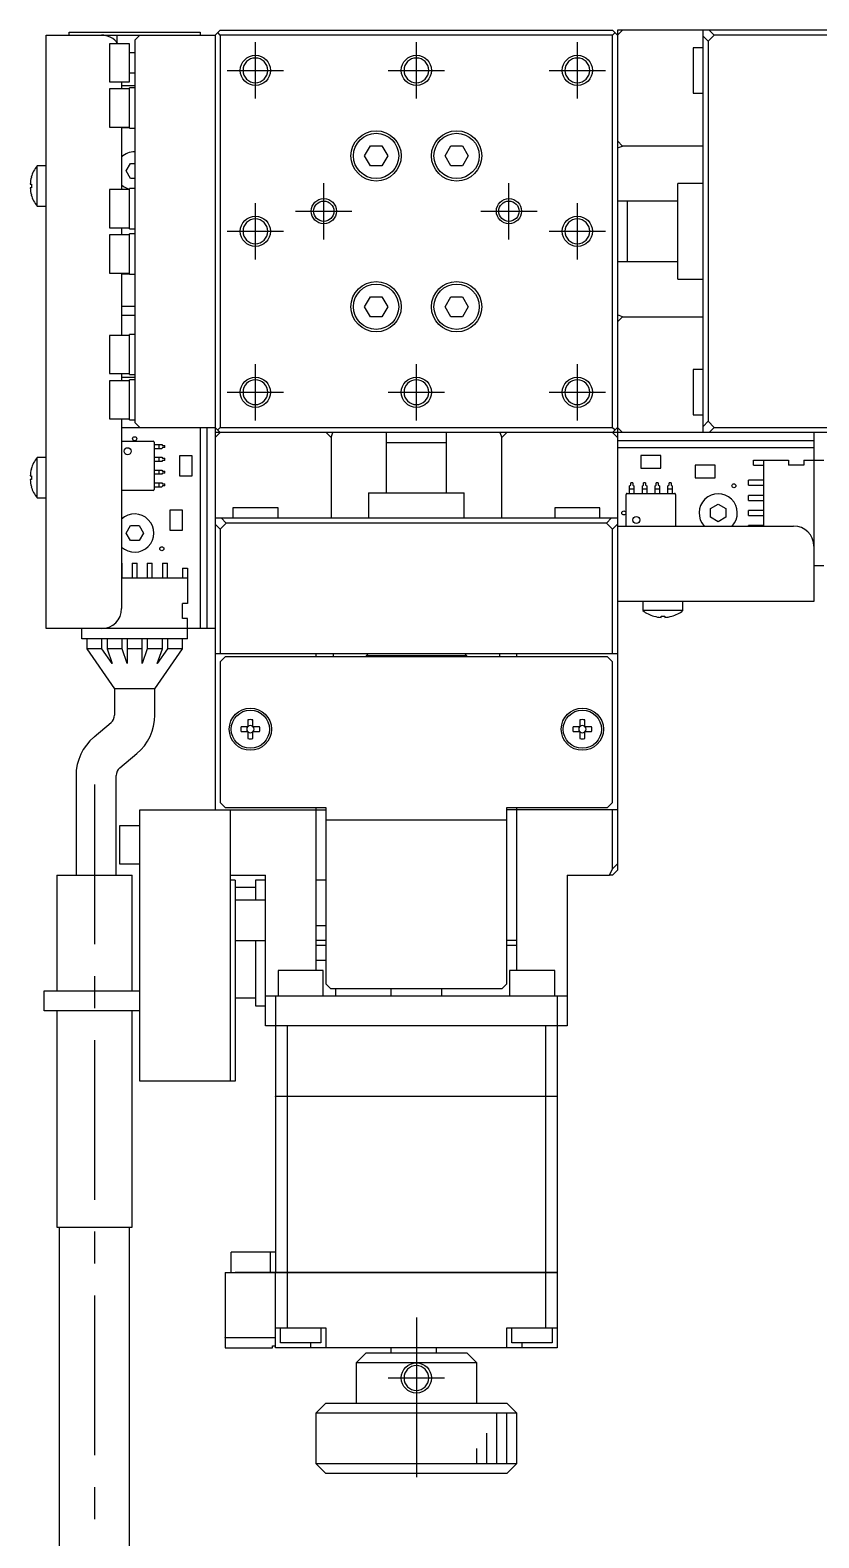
# Model space of a CAD drawing. Extents: x -1 to 673, y -8 to 381.
# Drawn here: x 85.1 to 163.5, y 148.5 to 298.4 of the extents above; entities that cross this region are included whole.
import ezdxf

# ---------------------------------------------------------------- set-up
doc = ezdxf.new("R2010")
doc.units = 0
doc.header["$LTSCALE"] = 0.5
doc.linetypes.add('CENTER', pattern=[50.8, 31.75, -6.35, 6.35, -6.35])
for name, color, linetype in [('MSM_CENTER', 1, 'CENTER'), ('MSM_CONTINUOUS', 7, 'CONTINUOUS'), ('MSM_NARROW', 5, 'CONTINUOUS')]:
    doc.layers.add(name, color=color, linetype=linetype)

msp = doc.modelspace()

# ---------------------------------------------------------------- linework, layer by layer
at = {"layer": 'MSM_CENTER'}
for p, q in [((107.47, 291.57), (107.47, 297.17)), ((123.47, 291.57), (123.47, 297.17)), ((139.47, 291.57), (139.47, 297.17)), ((104.67, 294.37), (110.27, 294.37)), ((120.67, 294.37), (126.27, 294.37)), ((136.67, 294.37), (142.27, 294.37)), ((114.27, 277.57), (114.27, 283.17)), ((132.67, 277.57), (132.67, 283.17)), ((107.47, 275.57), (107.47, 281.17)), ((111.47, 280.37), (117.07, 280.37)), ((129.87, 280.37), (135.47, 280.37)), ((139.47, 275.57), (139.47, 281.17)), ((104.67, 278.37), (110.27, 278.37)), ((136.67, 278.37), (142.27, 278.37)), ((107.47, 259.57), (107.47, 265.17)), ((123.47, 259.57), (123.47, 265.17)), ((139.47, 259.57), (139.47, 265.17)), ((104.67, 262.37), (110.27, 262.37)), ((120.67, 262.37), (126.27, 262.37)), ((136.67, 262.37), (142.27, 262.37)), ((91.47, 223.37), (91.47, 78.37)), ((123.47, 170.37), (123.47, 152.37)), ((120.67, 164.37), (126.27, 164.37))]:
    msp.add_line(p, q, dxfattribs=at)
at = {"layer": 'MSM_CONTINUOUS'}
for p, q in [((103.47, 297.87), (103.97, 298.37)), ((103.97, 298.37), (142.97, 298.37)), ((142.97, 298.37), (143.47, 297.87)), ((143.47, 298.37), (143.47, 214.87)), ((143.47, 297.87), (143.97, 298.37)), ((186.97, 298.37), (143.47, 298.37)), ((151.97, 258.37), (151.97, 298.37)), ((152.58, 298.37), (153.08, 297.87)), ((86.67, 238.87), (86.67, 297.87)), ((86.67, 297.87), (103.47, 297.87)), ((88.97, 297.87), (88.97, 298.17)), ((88.97, 298.17), (101.97, 298.17)), ((92.97, 297.02), (92.97, 293.22)), ((94.97, 297.02), (92.97, 297.02)), ((93.72, 297.13), (93.72, 297.87)), ((94.97, 293.22), (94.97, 297.02)), ((95.97, 297.87), (95.47, 297.37)), ((95.47, 297.37), (95.47, 259.37)), ((101.97, 298.17), (101.97, 297.87)), ((103.47, 297.87), (103.47, 220.87)), ((103.97, 297.87), (103.72, 298.12)), ((103.97, 297.87), (103.97, 258.87)), ((142.97, 297.87), (103.97, 297.87)), ((143.22, 298.12), (142.97, 297.87)), ((142.97, 258.87), (142.97, 297.87)), ((152.47, 297.26), (151.97, 297.76)), ((153.08, 297.87), (152.47, 297.26)), ((152.47, 297.26), (152.47, 259.48)), ((165.47, 297.87), (153.08, 297.87)), ((95.47, 296.12), (94.97, 296.12)), ((150.97, 296.62), (150.97, 292.12)), ((151.97, 296.62), (150.97, 296.62)), ((94.97, 294.12), (95.47, 294.12)), ((92.97, 293.22), (94.97, 293.22)), ((92.97, 292.52), (92.97, 288.72)), ((94.97, 292.52), (92.97, 292.52)), ((94.17, 293.22), (94.17, 292.52)), ((94.17, 292.87), (95.47, 292.87)), ((94.97, 288.62), (94.97, 292.62)), ((95.47, 292.62), (94.97, 292.62)), ((150.97, 292.12), (151.97, 292.12)), ((92.97, 288.72), (94.97, 288.72)), ((94.17, 288.72), (94.17, 282.52)), ((94.17, 288.7), (94.97, 288.7)), ((94.97, 288.62), (95.47, 288.62)), ((118.32, 285.87), (118.9, 286.87)), ((118.9, 286.87), (120.05, 286.87)), ((120.05, 286.87), (120.63, 285.87)), ((126.32, 285.87), (126.9, 286.87)), ((126.9, 286.87), (128.05, 286.87)), ((128.05, 286.87), (128.63, 285.87)), ((143.97, 286.85), (143.47, 287.35)), ((143.47, 286.67), (143.97, 286.85)), ((151.97, 286.85), (143.97, 286.85)), ((85.77, 280.87), (85.77, 284.87)), ((86.67, 284.87), (85.77, 284.87)), ((94.61, 284.37), (95.04, 285.12)), ((95.04, 285.12), (95.47, 285.12)), ((118.9, 284.87), (118.32, 285.87)), ((120.05, 284.87), (118.9, 284.87)), ((120.63, 285.87), (120.05, 284.87)), ((126.9, 284.87), (126.32, 285.87)), ((128.05, 284.87), (126.9, 284.87)), ((128.63, 285.87), (128.05, 284.87)), ((85.2, 283.76), (85.2, 283.75)), ((95.04, 283.62), (94.61, 284.37)), ((95.47, 283.62), (95.04, 283.62)), ((85.08, 283.05), (85.2, 283.05)), ((85.2, 282.69), (85.08, 282.69)), ((85.2, 283.05), (85.2, 282.69)), ((85.2, 281.98), (85.2, 281.98)), ((92.97, 282.52), (92.97, 278.72)), ((94.97, 282.52), (92.97, 282.52)), ((94.97, 278.62), (94.97, 282.62)), ((95.47, 282.62), (94.97, 282.62)), ((149.47, 273.62), (149.47, 283.12)), ((151.97, 283.12), (149.47, 283.12)), ((85.77, 280.87), (86.67, 280.87)), ((149.47, 281.37), (143.47, 281.37)), ((144.47, 275.37), (144.47, 281.37)), ((92.97, 278.72), (94.97, 278.72)), ((92.97, 278.02), (92.97, 274.22)), ((94.97, 278.02), (92.97, 278.02)), ((94.17, 278.72), (94.17, 278.02)), ((94.97, 278.62), (95.47, 278.62)), ((94.97, 274.12), (94.97, 278.12)), ((95.47, 278.12), (94.97, 278.12)), ((143.47, 275.37), (149.47, 275.37)), ((92.97, 274.22), (94.97, 274.22)), ((94.17, 274.22), (94.17, 268.02)), ((94.97, 274.12), (94.17, 274.12)), ((94.97, 274.12), (95.47, 274.12)), ((149.47, 273.62), (151.97, 273.62)), ((118.32, 270.87), (118.9, 271.87)), ((118.9, 271.87), (120.05, 271.87)), ((120.05, 271.87), (120.63, 270.87)), ((126.32, 270.87), (126.9, 271.87)), ((126.9, 271.87), (128.05, 271.87)), ((128.05, 271.87), (128.63, 270.87)), ((94.17, 270.92), (95.47, 270.92)), ((95.47, 270), (94.17, 270)), ((118.9, 269.87), (118.32, 270.87)), ((120.05, 269.87), (118.9, 269.87)), ((120.63, 270.87), (120.05, 269.87)), ((126.9, 269.87), (126.32, 270.87)), ((128.05, 269.87), (126.9, 269.87)), ((128.63, 270.87), (128.05, 269.87)), ((143.97, 269.88), (143.47, 270.06)), ((143.47, 269.38), (143.97, 269.88)), ((143.97, 269.88), (151.97, 269.88)), ((92.97, 268.02), (92.97, 264.22)), ((94.97, 268.02), (92.97, 268.02)), ((94.97, 264.12), (94.97, 268.12)), ((95.47, 268.12), (94.97, 268.12)), ((92.97, 264.22), (94.97, 264.22)), ((94.17, 264.22), (94.17, 263.52)), ((94.17, 263.87), (95.47, 263.87)), ((94.97, 264.12), (95.47, 264.12)), ((150.97, 264.62), (150.97, 260.12)), ((151.97, 264.62), (150.97, 264.62)), ((92.97, 263.52), (92.97, 259.72)), ((94.97, 263.52), (92.97, 263.52)), ((94.97, 259.62), (94.97, 263.62)), ((95.47, 263.62), (94.97, 263.62)), ((92.97, 259.72), (94.97, 259.72)), ((94.17, 259.72), (94.17, 240.87)), ((94.97, 259.62), (95.47, 259.62)), ((95.47, 259.37), (95.97, 258.87)), ((150.97, 260.12), (151.97, 260.12)), ((151.97, 258.98), (152.47, 259.48)), ((152.47, 259.48), (153.08, 258.87)), ((94.17, 258.87), (103.47, 258.87)), ((101.97, 258.87), (101.97, 238.87)), ((102.67, 238.87), (102.67, 258.87)), ((103.97, 258.37), (103.47, 258.87)), ((103.47, 257.87), (103.97, 258.37)), ((180.97, 258.37), (103.47, 258.37)), ((103.72, 258.62), (103.97, 258.87)), ((103.97, 258.87), (142.97, 258.87)), ((114.49, 258.37), (114.99, 257.87)), ((114.99, 257.87), (115.17, 258.37)), ((114.99, 257.87), (114.99, 249.87)), ((120.47, 258.37), (120.47, 252.37)), ((126.47, 252.37), (126.47, 258.37)), ((131.78, 258.37), (131.96, 257.87)), ((131.96, 257.87), (132.46, 258.37)), ((131.96, 249.87), (131.96, 257.87)), ((142.97, 258.87), (143.22, 258.62)), ((143.47, 258.87), (142.97, 258.37)), ((142.97, 258.37), (143.47, 257.87)), ((143.97, 258.37), (143.47, 258.87)), ((153.08, 258.87), (152.58, 258.37)), ((153.08, 258.87), (165.47, 258.87)), ((162.97, 258.37), (162.97, 241.57)), ((94.17, 257.51), (97.32, 257.51)), ((97.42, 257.41), (97.42, 252.71)), ((97.42, 257.18), (98.16, 257.18)), ((98.16, 256.75), (97.42, 256.75)), ((97.86, 257.18), (97.86, 256.75)), ((98.16, 257.18), (98.22, 257.07)), ((98.22, 256.87), (98.16, 256.75)), ((98.22, 257.07), (98.47, 257.07)), ((98.47, 256.87), (98.22, 256.87)), ((98.47, 256.87), (98.47, 257.07)), ((120.47, 257.37), (126.47, 257.37)), ((143.47, 257.57), (162.97, 257.57)), ((143.47, 256.87), (162.97, 256.87)), ((85.77, 251.87), (85.77, 255.87)), ((86.67, 255.87), (85.77, 255.87)), ((97.42, 255.91), (98.16, 255.91)), ((98.16, 255.48), (97.42, 255.48)), ((97.86, 255.91), (97.86, 255.48)), ((98.16, 255.91), (98.22, 255.8)), ((98.22, 255.6), (98.16, 255.48)), ((98.22, 255.8), (98.47, 255.8)), ((98.47, 255.6), (98.22, 255.6)), ((98.47, 255.6), (98.47, 255.8)), ((101.18, 256.06), (99.93, 256.06)), ((99.93, 256.06), (99.93, 254.06)), ((101.18, 254.06), (101.18, 256.06)), ((145.78, 256.07), (145.78, 254.82)), ((147.78, 256.07), (145.78, 256.07)), ((145.78, 254.82), (147.78, 254.82)), ((147.78, 254.82), (147.78, 256.07)), ((153.18, 255.12), (151.18, 255.12)), ((151.18, 255.12), (151.18, 253.87)), ((153.18, 253.87), (153.18, 255.12)), ((156.97, 255.12), (156.97, 255.62)), ((156.97, 255.62), (160.47, 255.62)), ((156.97, 255.12), (157.97, 255.12)), ((157.97, 255.62), (157.97, 249.07)), ((160.47, 255.62), (160.47, 255.12)), ((161.97, 255.12), (160.47, 255.12)), ((161.97, 255.62), (163.97, 255.62)), ((161.97, 255.62), (161.97, 255.12)), ((85.08, 254.05), (85.2, 254.05)), ((85.2, 253.69), (85.08, 253.69)), ((85.2, 254.76), (85.2, 254.75)), ((85.2, 254.05), (85.2, 253.69)), ((97.42, 254.64), (98.16, 254.64)), ((98.16, 254.21), (97.42, 254.21)), ((97.42, 253.37), (98.16, 253.37)), ((97.86, 254.64), (97.86, 254.21)), ((97.86, 253.37), (97.86, 252.94)), ((98.16, 254.64), (98.22, 254.53)), ((98.22, 254.33), (98.16, 254.21)), ((98.16, 253.37), (98.22, 253.26)), ((98.22, 254.53), (98.47, 254.53)), ((98.47, 254.33), (98.22, 254.33)), ((98.47, 254.33), (98.47, 254.53)), ((99.93, 254.06), (101.18, 254.06)), ((144.97, 253.37), (144.77, 253.37)), ((144.77, 253.12), (144.77, 253.37)), ((144.97, 253.37), (144.97, 253.12)), ((146.24, 253.37), (146.04, 253.37)), ((146.04, 253.12), (146.04, 253.37)), ((146.24, 253.37), (146.24, 253.12)), ((147.51, 253.37), (147.31, 253.37)), ((147.31, 253.12), (147.31, 253.37)), ((147.51, 253.37), (147.51, 253.12)), ((148.78, 253.37), (148.58, 253.37)), ((148.58, 253.12), (148.58, 253.37)), ((148.78, 253.37), (148.78, 253.12)), ((151.18, 253.87), (153.18, 253.87)), ((156.47, 253.12), (156.47, 253.62)), ((157.97, 253.62), (156.47, 253.62)), ((85.2, 252.98), (85.2, 252.98)), ((85.77, 251.87), (86.67, 251.87)), ((97.32, 252.61), (94.17, 252.61)), ((98.16, 252.94), (97.42, 252.94)), ((98.22, 253.06), (98.16, 252.94)), ((98.22, 253.26), (98.47, 253.26)), ((98.47, 253.06), (98.22, 253.06)), ((98.47, 253.06), (98.47, 253.26)), ((118.72, 252.37), (128.22, 252.37)), ((118.72, 252.37), (118.72, 249.87)), ((128.22, 249.87), (128.22, 252.37)), ((144.33, 249.07), (144.33, 252.22)), ((144.43, 252.32), (149.13, 252.32)), ((144.66, 253.05), (144.77, 253.12)), ((144.66, 252.32), (144.66, 253.05)), ((144.66, 252.76), (145.09, 252.76)), ((144.97, 253.12), (145.09, 253.05)), ((145.09, 253.05), (145.09, 252.32)), ((145.93, 253.05), (146.04, 253.12)), ((145.93, 252.32), (145.93, 253.05)), ((145.93, 252.76), (146.36, 252.76)), ((146.24, 253.12), (146.36, 253.05)), ((146.36, 253.05), (146.36, 252.32)), ((147.2, 253.05), (147.31, 253.12)), ((147.2, 252.32), (147.2, 253.05)), ((147.2, 252.76), (147.63, 252.76)), ((147.51, 253.12), (147.63, 253.05)), ((147.63, 253.05), (147.63, 252.32)), ((148.47, 253.05), (148.58, 253.12)), ((148.47, 252.32), (148.47, 253.05)), ((148.47, 252.76), (148.9, 252.76)), ((148.78, 253.12), (148.9, 253.05)), ((148.9, 253.05), (148.9, 252.32)), ((149.23, 252.22), (149.23, 249.07)), ((156.47, 253.12), (157.97, 253.12)), ((156.47, 251.62), (156.47, 252.12)), ((157.97, 252.12), (156.47, 252.12)), ((98.97, 250.66), (98.97, 248.66)), ((100.22, 250.66), (98.97, 250.66)), ((100.22, 248.66), (100.22, 250.66)), ((109.72, 250.87), (105.22, 250.87)), ((105.22, 250.87), (105.22, 249.87)), ((109.72, 249.87), (109.72, 250.87)), ((141.72, 250.87), (137.22, 250.87)), ((137.22, 250.87), (137.22, 249.87)), ((141.72, 249.87), (141.72, 250.87)), ((152.72, 250.8), (153.47, 251.23)), ((152.72, 249.94), (152.72, 250.8)), ((153.47, 251.23), (154.22, 250.8)), ((154.22, 250.8), (154.22, 249.94)), ((156.47, 251.62), (157.97, 251.62)), ((156.47, 250.12), (156.47, 250.62)), ((157.97, 250.62), (156.47, 250.62)), ((94.61, 248.37), (95.04, 249.12)), ((95.04, 249.12), (95.91, 249.12)), ((95.91, 249.12), (96.34, 248.37)), ((103.47, 249.87), (143.47, 249.87)), ((103.97, 248.76), (103.47, 249.26)), ((104.58, 249.37), (103.97, 248.76)), ((104.08, 249.87), (104.58, 249.37)), ((142.36, 249.37), (104.58, 249.37)), ((142.36, 249.37), (142.86, 249.87)), ((142.97, 248.76), (142.36, 249.37)), ((143.47, 249.26), (142.97, 248.76)), ((143.47, 249.07), (160.97, 249.07)), ((153.47, 249.5), (152.72, 249.94)), ((154.22, 249.94), (153.47, 249.5)), ((156.47, 250.12), (157.97, 250.12)), ((156.47, 249.07), (156.47, 249.12)), ((157.97, 249.12), (156.47, 249.12)), ((95.04, 247.62), (94.61, 248.37)), ((95.91, 247.62), (95.04, 247.62)), ((96.34, 248.37), (95.91, 247.62)), ((98.97, 248.66), (100.22, 248.66)), ((103.97, 248.76), (103.97, 236.37)), ((142.97, 236.37), (142.97, 248.76)), ((94.17, 245.37), (94.22, 245.37)), ((94.22, 243.87), (94.22, 245.37)), ((95.22, 245.37), (95.72, 245.37)), ((95.22, 245.37), (95.22, 243.87)), ((95.72, 243.87), (95.72, 245.37)), ((96.72, 245.37), (97.22, 245.37)), ((96.72, 245.37), (96.72, 243.87)), ((97.22, 243.87), (97.22, 245.37)), ((98.22, 245.37), (98.72, 245.37)), ((98.22, 245.37), (98.22, 243.87)), ((98.72, 243.87), (98.72, 245.37)), ((100.22, 244.87), (100.72, 244.87)), ((100.22, 244.87), (100.22, 243.87)), ((100.72, 244.87), (100.72, 241.37)), ((163.97, 245.12), (162.97, 245.12)), ((100.72, 243.87), (94.17, 243.87)), ((100.72, 241.37), (100.22, 241.37)), ((100.22, 239.87), (100.22, 241.37)), ((162.97, 241.57), (143.47, 241.57)), ((145.97, 241.57), (145.97, 240.67)), ((149.97, 240.67), (149.97, 241.57)), ((100.72, 239.87), (100.22, 239.87)), ((100.72, 237.87), (100.72, 239.87)), ((149.97, 240.67), (145.97, 240.67)), ((147.08, 240.09), (147.09, 240.1)), ((147.79, 240.1), (148.15, 240.1)), ((147.79, 239.98), (147.79, 240.1)), ((148.15, 240.1), (148.15, 239.98)), ((148.86, 240.1), (148.86, 240.09)), ((103.47, 238.87), (86.67, 238.87)), ((90.22, 237.87), (90.22, 238.87)), ((100.72, 237.87), (90.22, 237.87)), ((90.72, 237.87), (90.72, 236.87)), ((92.22, 236.87), (90.72, 236.87)), ((90.72, 236.87), (93.47, 232.87)), ((92.22, 236.87), (92.22, 237.87)), ((93.22, 235.41), (92.22, 236.87)), ((92.72, 237.87), (92.72, 236.87)), ((94.22, 236.87), (92.72, 236.87)), ((92.72, 236.87), (93.22, 235.41)), ((94.22, 236.87), (94.22, 237.87)), ((94.72, 235.41), (94.22, 236.87)), ((94.72, 237.87), (94.72, 235.41)), ((96.22, 236.87), (94.72, 236.87)), ((96.22, 235.41), (96.22, 237.87)), ((96.72, 236.87), (96.22, 235.41)), ((96.72, 237.87), (96.72, 236.87)), ((98.22, 236.87), (96.72, 236.87)), ((97.47, 232.87), (100.22, 236.87)), ((98.72, 236.87), (97.72, 235.41)), ((97.72, 235.41), (98.22, 236.87)), ((98.22, 236.87), (98.22, 237.87)), ((98.72, 237.87), (98.72, 236.87)), ((100.22, 236.87), (98.72, 236.87)), ((100.22, 236.87), (100.22, 237.87)), ((143.47, 236.37), (103.47, 236.37)), ((104.47, 236.07), (103.97, 235.57)), ((103.97, 235.57), (103.97, 221.57)), ((142.47, 236.07), (104.47, 236.07)), ((113.47, 236.37), (113.47, 236.07)), ((115.22, 236.07), (115.22, 236.37)), ((118.67, 236.37), (118.47, 236.17)), ((128.47, 236.17), (118.47, 236.17)), ((118.47, 236.17), (118.47, 236.07)), ((128.47, 236.17), (128.27, 236.37)), ((128.47, 236.07), (128.47, 236.17)), ((131.72, 236.37), (131.72, 236.07)), ((133.47, 236.07), (133.47, 236.37)), ((142.97, 235.57), (142.47, 236.07)), ((142.97, 221.57), (142.97, 235.57)), ((97.47, 232.87), (93.47, 232.87)), ((93.47, 232.87), (93.47, 230.27)), ((97.47, 230.27), (97.47, 232.87)), ((93.12, 229.5), (91.43, 228.09)), ((106.73, 229.79), (106.73, 229.11)), ((107.21, 229.11), (107.21, 229.79)), ((139.73, 229.79), (139.73, 229.11)), ((140.21, 229.11), (140.21, 229.79)), ((106.73, 229.11), (106.05, 229.11)), ((106.05, 228.63), (106.73, 228.63)), ((106.73, 228.63), (106.73, 227.95)), ((107.89, 229.11), (107.21, 229.11)), ((107.21, 227.95), (107.21, 228.63)), ((107.21, 228.63), (107.89, 228.63)), ((139.73, 229.11), (139.05, 229.11)), ((139.05, 228.63), (139.73, 228.63)), ((139.73, 228.63), (139.73, 227.95)), ((140.89, 229.11), (140.21, 229.11)), ((140.21, 227.95), (140.21, 228.63)), ((140.21, 228.63), (140.89, 228.63)), ((94, 225.02), (95.69, 226.44)), ((89.64, 224.26), (89.64, 214.37)), ((93.64, 214.37), (93.64, 224.26)), ((95.97, 193.87), (95.97, 220.87)), ((95.97, 220.87), (114.47, 220.87)), ((103.97, 221.57), (104.47, 221.07)), ((104.47, 221.07), (114.47, 221.07)), ((104.97, 220.87), (104.97, 193.87)), ((113.47, 221.07), (113.47, 204.87)), ((114.47, 221.07), (114.47, 203.57)), ((132.47, 203.57), (132.47, 221.07)), ((132.47, 221.07), (142.47, 221.07)), ((143.47, 220.87), (132.47, 220.87)), ((133.47, 204.87), (133.47, 221.07)), ((142.47, 221.07), (142.97, 221.57)), ((142.97, 214.98), (142.97, 220.87)), ((93.97, 219.27), (93.97, 215.47)), ((95.97, 219.27), (93.97, 219.27)), ((114.47, 219.87), (132.47, 219.87)), ((87.72, 214.37), (95.22, 214.37)), ((87.72, 214.37), (87.72, 202.87)), ((93.97, 215.47), (95.97, 215.47)), ((95.22, 202.87), (95.22, 214.37)), ((104.97, 214.37), (108.47, 214.37)), ((108.47, 199.37), (108.47, 214.37)), ((138.47, 214.37), (138.47, 199.37)), ((138.47, 214.37), (142.67, 214.37)), ((142.67, 214.37), (142.97, 214.98)), ((142.97, 214.37), (142.67, 214.37)), ((142.97, 214.98), (143.47, 215.48)), ((143.47, 214.87), (142.97, 214.37)), ((105.47, 213.87), (104.97, 213.87)), ((105.47, 213.87), (105.47, 193.87)), ((107.47, 213.12), (105.47, 213.12)), ((108.47, 213.87), (107.47, 213.87)), ((107.47, 213.87), (107.47, 211.87)), ((114.47, 213.87), (113.47, 213.87)), ((108.47, 211.87), (105.47, 211.87)), ((113.47, 209.37), (114.47, 209.37)), ((105.47, 207.87), (108.47, 207.87)), ((107.47, 207.87), (107.47, 201.37)), ((114.47, 207.87), (113.47, 207.87)), ((114.47, 207.37), (113.47, 207.37)), ((133.47, 207.87), (132.47, 207.87)), ((133.47, 207.37), (132.47, 207.37)), ((114.47, 205.87), (113.47, 205.87)), ((114.22, 204.87), (109.72, 204.87)), ((109.72, 204.87), (109.72, 202.37)), ((114.22, 202.37), (114.22, 204.87)), ((137.22, 204.87), (132.72, 204.87)), ((132.72, 204.87), (132.72, 202.37)), ((137.22, 202.37), (137.22, 204.87)), ((86.47, 200.87), (86.47, 202.87)), ((86.47, 202.87), (95.97, 202.87)), ((108.47, 202.37), (138.47, 202.37)), ((109.47, 202.37), (109.47, 192.38)), ((114.47, 203.57), (114.97, 203.07)), ((131.97, 203.07), (114.97, 203.07)), ((115.47, 202.37), (115.47, 203.07)), ((120.97, 202.37), (120.97, 203.07)), ((125.97, 203.07), (125.97, 202.37)), ((131.97, 203.07), (132.47, 203.57)), ((137.47, 202.37), (137.47, 192.38)), ((95.97, 200.87), (86.47, 200.87)), ((87.72, 200.87), (87.72, 179.37)), ((95.22, 179.37), (95.22, 200.87)), ((107.47, 202.12), (105.47, 202.12)), ((107.47, 201.37), (108.47, 201.37)), ((138.47, 199.37), (108.47, 199.37)), ((110.63, 199.37), (110.63, 192.38)), ((136.32, 199.37), (136.32, 192.38)), ((105.47, 193.87), (95.97, 193.87)), ((109.47, 192.38), (137.47, 192.38)), ((109.47, 192.37), (109.47, 174.88)), ((137.47, 192.37), (109.47, 192.37)), ((109.48, 192.37), (109.48, 192.38)), ((110.63, 192.37), (110.63, 192.38)), ((110.63, 192.37), (110.63, 174.88)), ((136.31, 192.37), (136.31, 192.38)), ((136.32, 192.37), (136.32, 174.88)), ((137.46, 192.37), (137.46, 192.38)), ((137.47, 192.37), (137.47, 174.88)), ((87.72, 179.37), (95.22, 179.37)), ((87.97, 179.37), (87.97, 131.37)), ((94.97, 131.37), (94.97, 179.37)), ((105.07, 174.87), (105.07, 176.87)), ((109.47, 176.87), (105.07, 176.87)), ((108.97, 174.88), (108.97, 176.87)), ((104.47, 174.87), (104.47, 168.38)), ((104.47, 174.87), (137.47, 174.87)), ((105.47, 174.87), (105.47, 174.88)), ((105.47, 174.88), (137.47, 174.88)), ((109.47, 167.37), (109.47, 174.87)), ((109.48, 174.87), (109.48, 174.88)), ((110.63, 174.87), (110.63, 174.88)), ((110.63, 174.87), (110.63, 169.37)), ((136.31, 174.87), (136.31, 174.88)), ((136.32, 174.87), (136.32, 169.37)), ((137.46, 174.87), (137.46, 174.88)), ((137.47, 174.87), (137.47, 167.37)), ((104.47, 168.38), (109.47, 168.38)), ((104.47, 168.37), (104.47, 167.37)), ((109.47, 168.37), (104.47, 168.37)), ((104.48, 168.37), (104.48, 168.38)), ((109.47, 169.37), (114.47, 169.37)), ((109.97, 167.87), (109.97, 169.37)), ((113.97, 169.37), (113.97, 167.87)), ((114.47, 169.37), (114.47, 167.37)), ((132.47, 169.37), (137.47, 169.37)), ((132.47, 167.37), (132.47, 169.37)), ((132.97, 167.87), (132.97, 169.37)), ((136.97, 169.37), (136.97, 167.87)), ((104.47, 167.37), (109.17, 167.37)), ((109.17, 167.37), (109.17, 167.57)), ((109.17, 167.57), (109.47, 167.57)), ((137.47, 167.37), (109.47, 167.37)), ((113.97, 167.87), (109.97, 167.87)), ((112.97, 167.37), (112.97, 167.87)), ((117.47, 165.87), (118.47, 166.87)), ((118.47, 166.87), (128.47, 166.87)), ((120.97, 166.87), (120.97, 167.37)), ((125.47, 166.87), (125.47, 167.37)), ((128.47, 166.87), (129.47, 165.87)), ((136.97, 167.87), (132.97, 167.87)), ((133.97, 167.37), (133.97, 167.87)), ((129.47, 165.87), (117.47, 165.87)), ((117.47, 165.87), (117.47, 161.87)), ((129.47, 161.87), (129.47, 165.87)), ((114.47, 161.87), (113.47, 160.87)), ((133.47, 160.87), (113.47, 160.87)), ((113.47, 160.87), (113.47, 155.87)), ((114.47, 161.87), (132.47, 161.87)), ((133.47, 160.87), (132.47, 161.87)), ((133.47, 155.87), (133.47, 160.87)), ((113.47, 155.87), (133.47, 155.87)), ((113.47, 155.87), (114.47, 154.87)), ((132.47, 154.87), (114.47, 154.87)), ((132.47, 154.87), (133.47, 155.87))]:
    msp.add_line(p, q, dxfattribs=at)
at = {"layer": 'MSM_CONTINUOUS', "extrusion": (0, 0, -1)}
for centre in [(-107.47, 294.37), (-123.47, 294.37), (-139.47, 294.37), (-107.47, 278.37), (-139.47, 278.37), (-107.47, 262.37), (-123.47, 262.37), (-139.47, 262.37), (-123.47, 164.37)]:
    msp.add_circle(centre, 1.23, dxfattribs=at)
at = {"layer": 'MSM_CONTINUOUS'}
for centre, radius in [((119.47, 285.87), 2.5), ((119.47, 285.87), 2.25), ((127.47, 285.87), 2.5), ((127.47, 285.87), 2.25), ((114.27, 280.37), 1.01), ((132.67, 280.37), 1.01), ((119.47, 270.87), 2.5), ((119.47, 270.87), 2.25), ((127.47, 270.87), 2.5), ((127.47, 270.87), 2.25), ((95.47, 257.75), 0.2), ((94.77, 256.51), 0.35), ((155.03, 253.07), 0.2), ((144.09, 250.37), 0.2), ((145.33, 249.67), 0.35), ((98.17, 246.81), 0.2), ((106.97, 228.87), 2.1), ((139.97, 228.87), 2.1), ((106.97, 228.87), 1.9), ((139.97, 228.87), 1.9)]:
    msp.add_circle(centre, radius, dxfattribs=at)
for centre, radius, start, end in [((92.17, 295.87), 2, 35.0996, 90), ((88.27, 282.87), 3.2, 141.3178, 163.8775), ((95.47, 284.37), 1.9, 90, 133.1736), ((88.27, 282.87), 3.19, 163.8933, 176.7703), ((88.27, 282.87), 3.19, 183.2297, 196.1067), ((88.27, 282.87), 3.2, 196.1225, 218.6822), ((95.47, 284.37), 1.9, 226.8264, 254.7425), ((97.32, 257.41), 0.1, 0, 90), ((88.27, 253.87), 3.2, 141.3178, 163.8775), ((88.27, 253.87), 3.19, 163.8933, 176.7703), ((88.27, 253.87), 3.19, 183.2297, 196.1067), ((88.27, 253.87), 3.2, 196.1225, 218.6822), ((97.32, 252.71), 0.1, 270, 0), ((144.43, 252.22), 0.1, 90, 180), ((149.13, 252.22), 0.1, 0, 90), ((153.47, 250.37), 1.9, 316.8264, 223.1735), ((95.47, 248.37), 1.9, 226.8264, 133.1735), ((160.97, 247.07), 2, 0, 90), ((92.17, 240.87), 2, 270, 0), ((147.97, 243.17), 3.2, 231.3178, 253.8775), ((147.97, 243.17), 3.19, 253.8933, 266.7703), ((147.97, 243.17), 3.19, 273.2297, 286.1067), ((147.97, 243.17), 3.2, 286.1225, 308.6822), ((92.47, 230.27), 1, 310, 0), ((92.47, 230.27), 5, 310, 0), ((106.97, 228.87), 0.95, 75.3667, 104.6333), ((139.97, 228.87), 0.95, 75.3667, 104.6333), ((94.64, 224.26), 5, 130, 180), ((106.97, 228.87), 0.95, 165.3667, 194.6333), ((106.97, 228.87), 0.365, 138.8496, 221.1504), ((106.97, 228.87), 0.365, 48.8496, 131.1504), ((106.97, 228.87), 0.365, 228.8496, 311.1504), ((106.97, 228.87), 0.95, 255.3667, 284.6333), ((106.97, 228.87), 0.365, 318.8496, 41.1504), ((106.97, 228.87), 0.95, 345.3667, 14.6333), ((139.97, 228.87), 0.95, 165.3667, 194.6333), ((139.97, 228.87), 0.365, 138.8496, 221.1504), ((139.97, 228.87), 0.365, 48.8496, 131.1504), ((139.97, 228.87), 0.365, 228.8496, 311.1504), ((139.97, 228.87), 0.95, 255.3667, 284.6333), ((139.97, 228.87), 0.365, 318.8496, 41.1504), ((139.97, 228.87), 0.95, 345.3667, 14.6333), ((94.64, 224.26), 1, 130, 180)]:
    msp.add_arc(centre, radius, start, end, dxfattribs=at)
at = {"layer": 'MSM_NARROW'}
for p, q in [((131.47, 155.87), (131.47, 160.87)), ((132.47, 155.87), (132.47, 160.87)), ((130.47, 155.87), (130.47, 158.87)), ((129.47, 155.87), (129.47, 157.37))]:
    msp.add_line(p, q, dxfattribs=at)
for centre, radius in [((107.47, 294.37), 1.5), ((123.47, 294.37), 1.5), ((139.47, 294.37), 1.5), ((114.27, 280.37), 1.25), ((132.67, 280.37), 1.25), ((107.47, 278.37), 1.5), ((139.47, 278.37), 1.5), ((107.47, 262.37), 1.5), ((123.47, 262.37), 1.5), ((139.47, 262.37), 1.5), ((123.47, 164.37), 1.5)]:
    msp.add_circle(centre, radius, dxfattribs=at)

doc.saveas('drawing.dxf')
